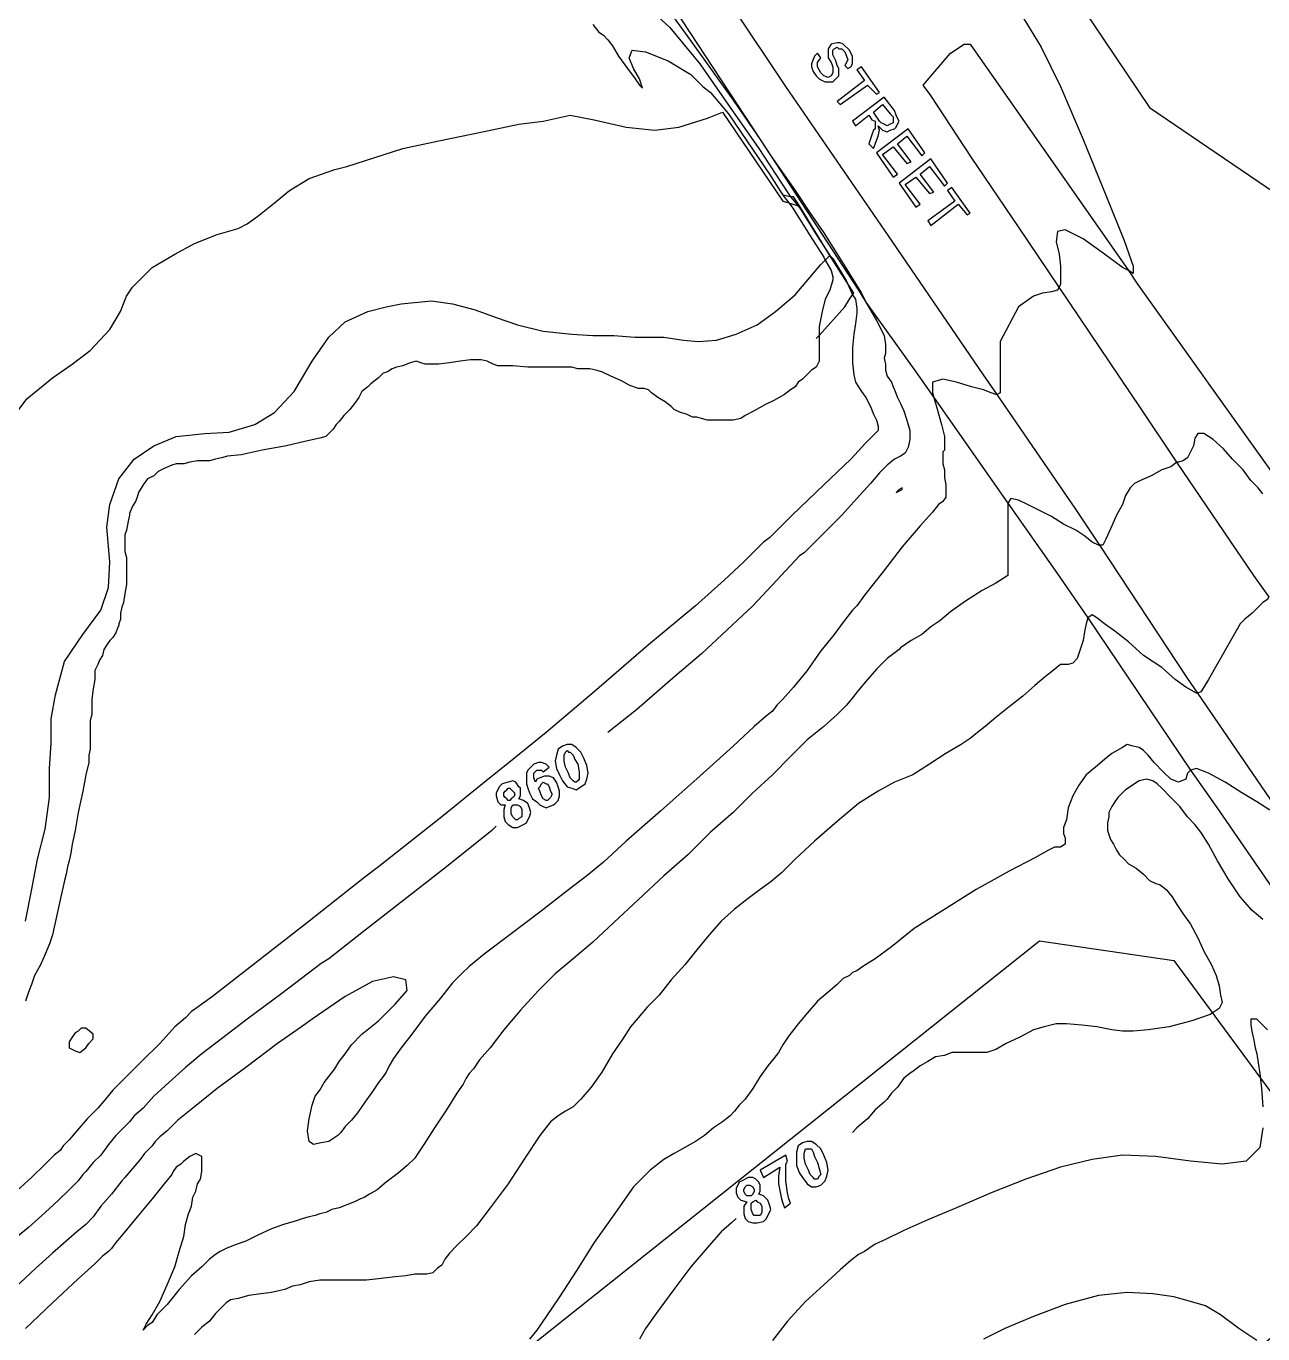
# Model space of a CAD drawing. Header units: feet. Extents: x -3749 to 15459, y 505 to 24761.
# Drawn here: x 6705 to 9983, y 10931 to 14397 of the extents above; entities that cross this region are included whole.
import ezdxf

# ---------------------------------------------------------------- set-up
doc = ezdxf.new("R2010")
doc.units = ezdxf.units.FT
for name, color, linetype in [('Buildings', 2, 'CONTINUOUS'), ('Streets', 4, 'CONTINUOUS'), ('Topo', 7, 'CONTINUOUS'), ('Topo Lines', 6, 'CONTINUOUS'), ('Water', 5, 'CONTINUOUS')]:
    doc.layers.add(name, color=color, linetype=linetype)

msp = doc.modelspace()

# ---------------------------------------------------------------- linework, layer by layer
at = {"layer": 'Buildings'}
for points in [[(8803.2, 14325), (8795.2, 14317), (8791.2, 14309), (8787.2, 14297), (8787.2, 14289), (8791.2, 14277), (8799.2, 14265), (8807.2, 14257), (8815.2, 14253), (8823.2, 14249), (8835.2, 14249), (8843.2, 14249), (8847.2, 14253), (8855.2, 14261), (8859.2, 14265), (8859.2, 14273), (8859.2, 14285), (8855.2, 14293), (8851.2, 14305), (8843.2, 14321), (8843.2, 14329), (8843.2, 14333), (8847.2, 14337), (8855.2, 14341), (8859.2, 14337), (8867.2, 14337), (8875.2, 14329), (8879.2, 14317), (8883.2, 14309), (8879.2, 14301), (8875.2, 14293), (8883.2, 14285), (8891.2, 14289), (8895.2, 14297), (8895.2, 14305), (8895.2, 14317), (8891.2, 14325), (8887.2, 14333), (8871.2, 14349), (8863.2, 14353), (8855.2, 14353), (8839.2, 14349), (8831.2, 14337), (8831.2, 14321), (8831.2, 14313), (8839.2, 14301), (8843.2, 14289), (8843.2, 14285), (8843.2, 14273), (8839.2, 14265), (8831.2, 14261), (8819.2, 14265), (8811.2, 14273), (8803.2, 14289), (8803.2, 14297), (8803.2, 14301), (8811.2, 14313), (8803.2, 14325)], [(8855.2, 14197), (8863.2, 14189), (8935.2, 14241), (8959.2, 14217), (8967.2, 14221), (8919.2, 14289), (8907.2, 14281), (8927.2, 14253), (8855.2, 14197)], [(8895.2, 14145), (8903.2, 14133), (8939.2, 14161), (8947.2, 14149), (8955.2, 14145), (8955.2, 14137), (8955.2, 14125), (8951.2, 14121), (8947.2, 14109), (8939.2, 14085), (8951.2, 14073), (8963.2, 14105), (8967.2, 14121), (8963.2, 14133), (8975.2, 14121), (8987.2, 14117), (8995.2, 14121), (9007.2, 14125), (9011.2, 14129), (9015.2, 14137), (9019.2, 14145), (9015.2, 14153), (9011.2, 14161), (9007.2, 14173), (8979.2, 14209), (8895.2, 14145)], [(8951.2, 14169), (8975.2, 14189), (8995.2, 14165), (9003.2, 14157), (9003.2, 14149), (9003.2, 14141), (8995.2, 14137), (8987.2, 14133), (8979.2, 14137), (8971.2, 14141), (8967.2, 14145), (8951.2, 14169)], [(8959.2, 14061), (9003.2, 13997), (9015.2, 14005), (8975.2, 14057), (9003.2, 14077), (9039.2, 14033), (9051.2, 14037), (9015.2, 14085), (9039.2, 14105), (9079.2, 14053), (9087.2, 14061), (9043.2, 14125), (8959.2, 14061)], [(9019.2, 13981), (9063.2, 13917), (9075.2, 13925), (9035.2, 13977), (9063.2, 13997), (9099.2, 13953), (9111.2, 13957), (9075.2, 14005), (9099.2, 14025), (9139.2, 13973), (9147.2, 13981), (9103.2, 14045), (9019.2, 13981)], [(9095.2, 13881), (9103.2, 13869), (9175.2, 13925), (9199.2, 13897), (9207.2, 13901), (9159.2, 13969), (9147.2, 13961), (9167.2, 13933), (9095.2, 13881)], [(8711.2, 13949), (8711.2, 13953)], [(8731.2, 13945), (8711.2, 13949)], [(8755.2, 13921), (8739.2, 13945), (8731.2, 13945)], [(8895.2, 13685), (8899.2, 13689), (8835.2, 13789), (8755.2, 13921)], [(8835.2, 13789), (8755.2, 13921)], [(8799.2, 13569), (8807.2, 13577), (8875.2, 13653), (8887.2, 13673)], [(8807.2, 13577), (8875.2, 13653), (8887.2, 13673), (8895.2, 13685)], [(8887.2, 13673), (8895.2, 13685)], [(8127.2, 12397), (8139.2, 12381), (8151.2, 12377), (8163.2, 12373), (8175.2, 12381), (8187.2, 12389), (8191.2, 12401), (8195.2, 12417), (8191.2, 12437), (8183.2, 12457), (8175.2, 12473), (8163.2, 12485), (8151.2, 12493), (8139.2, 12493), (8127.2, 12489), (8115.2, 12481), (8111.2, 12465), (8107.2, 12449), (8111.2, 12429), (8119.2, 12413), (8127.2, 12397)], [(8091.2, 12433), (8083.2, 12441), (8071.2, 12445), (8063.2, 12445), (8051.2, 12441), (8043.2, 12433), (8035.2, 12425), (8031.2, 12417), (8031.2, 12405), (8031.2, 12389), (8035.2, 12377), (8039.2, 12365), (8047.2, 12349), (8059.2, 12341), (8067.2, 12333), (8075.2, 12329), (8083.2, 12325), (8091.2, 12329), (8103.2, 12333), (8107.2, 12337), (8115.2, 12345), (8119.2, 12357), (8119.2, 12369), (8115.2, 12381), (8111.2, 12393), (8103.2, 12405), (8091.2, 12409), (8079.2, 12409), (8067.2, 12405), (8059.2, 12401), (8055.2, 12393), (8051.2, 12405), (8051.2, 12417), (8059.2, 12425), (8067.2, 12425), (8071.2, 12425), (8075.2, 12421), (8091.2, 12433)], [(8147.2, 12405), (8143.2, 12417), (8135.2, 12433), (8131.2, 12449), (8131.2, 12465), (8135.2, 12473), (8139.2, 12477), (8143.2, 12473), (8147.2, 12473), (8155.2, 12465), (8159.2, 12453), (8167.2, 12441), (8171.2, 12421), (8171.2, 12405), (8171.2, 12401), (8167.2, 12397), (8163.2, 12393), (8159.2, 12393), (8155.2, 12397), (8147.2, 12405)], [(7975.2, 12333), (7971.2, 12321), (7971.2, 12309), (7971.2, 12301), (7975.2, 12289), (7983.2, 12281), (7995.2, 12273), (8007.2, 12273), (8023.2, 12281), (8031.2, 12285), (8035.2, 12293), (8039.2, 12301), (8043.2, 12313), (8039.2, 12325), (8035.2, 12337), (8023.2, 12345), (8011.2, 12349), (8015.2, 12357), (8015.2, 12369), (8015.2, 12377), (8011.2, 12381), (8003.2, 12393), (7995.2, 12397), (7983.2, 12393), (7967.2, 12389), (7959.2, 12381), (7955.2, 12373), (7951.2, 12365), (7951.2, 12357), (7955.2, 12341), (7963.2, 12333), (7975.2, 12333)], [(7975.2, 12353), (7971.2, 12357), (7971.2, 12365), (7975.2, 12369), (7979.2, 12373), (7983.2, 12377), (7987.2, 12377), (7995.2, 12369), (7999.2, 12365), (7999.2, 12357), (7995.2, 12353), (7991.2, 12349), (7987.2, 12345), (7983.2, 12345), (7979.2, 12349), (7975.2, 12353)], [(8071.2, 12357), (8067.2, 12369), (8063.2, 12377), (8067.2, 12381), (8071.2, 12389), (8075.2, 12393), (8083.2, 12389), (8087.2, 12389), (8091.2, 12381), (8095.2, 12369), (8099.2, 12361), (8095.2, 12353), (8091.2, 12349), (8087.2, 12345), (8083.2, 12345), (8075.2, 12349), (8071.2, 12357)], [(7995.2, 12301), (7991.2, 12309), (7991.2, 12321), (7991.2, 12325), (7995.2, 12333), (8003.2, 12333), (8007.2, 12333), (8015.2, 12329), (8019.2, 12321), (8019.2, 12309), (8019.2, 12301), (8011.2, 12297), (8007.2, 12293), (8003.2, 12293), (7999.2, 12297), (7995.2, 12301)], [(6339.2, 9309.1), (7815.2, 10445), (7743.2, 10661), (9391.2, 11973), (9747.2, 11921), (10147.2, 11377), (10139.2, 11029), (8467.2, 9673.1), (8547.2, 9577.1), (7027.2, 8345.1), (6955.2, 8429.1), (5379.2, 7153.1)], [(8763.2, 11345), (8775.2, 11329), (8787.2, 11321), (8799.2, 11321), (8811.2, 11325), (8823.2, 11337), (8827.2, 11349), (8831.2, 11365), (8827.2, 11385), (8819.2, 11405), (8811.2, 11421), (8799.2, 11433), (8787.2, 11441), (8775.2, 11441), (8763.2, 11437), (8751.2, 11429), (8747.2, 11413), (8747.2, 11397), (8747.2, 11377), (8755.2, 11357), (8763.2, 11345)], [(8659.2, 11345), (8703.2, 11373), (8699.2, 11349), (8699.2, 11329), (8707.2, 11289), (8711.2, 11277), (8715.2, 11265), (8731.2, 11277), (8727.2, 11289), (8723.2, 11305), (8719.2, 11337), (8719.2, 11365), (8719.2, 11381), (8723.2, 11389), (8719.2, 11405), (8651.2, 11365), (8659.2, 11345)], [(8783.2, 11353), (8779.2, 11365), (8771.2, 11381), (8767.2, 11397), (8767.2, 11409), (8771.2, 11421), (8775.2, 11421), (8779.2, 11421), (8787.2, 11421), (8791.2, 11413), (8795.2, 11401), (8803.2, 11385), (8807.2, 11369), (8811.2, 11353), (8807.2, 11349), (8803.2, 11341), (8799.2, 11341), (8795.2, 11341), (8791.2, 11345), (8783.2, 11353)], [(8615.2, 11281), (8607.2, 11269), (8607.2, 11261), (8607.2, 11249), (8611.2, 11237), (8619.2, 11229), (8631.2, 11225), (8643.2, 11225), (8659.2, 11229), (8667.2, 11237), (8671.2, 11245), (8675.2, 11253), (8679.2, 11261), (8675.2, 11273), (8671.2, 11285), (8659.2, 11297), (8647.2, 11301), (8651.2, 11309), (8651.2, 11317), (8651.2, 11325), (8647.2, 11333), (8639.2, 11341), (8631.2, 11345), (8619.2, 11345), (8603.2, 11337), (8595.2, 11333), (8591.2, 11325), (8587.2, 11317), (8587.2, 11305), (8591.2, 11293), (8599.2, 11285), (8615.2, 11281)], [(8611.2, 11301), (8607.2, 11309), (8607.2, 11313), (8611.2, 11321), (8615.2, 11325), (8619.2, 11325), (8623.2, 11325), (8631.2, 11321), (8635.2, 11313), (8635.2, 11309), (8631.2, 11301), (8627.2, 11297), (8623.2, 11297), (8619.2, 11297), (8615.2, 11297), (8611.2, 11301)], [(8631.2, 11249), (8627.2, 11261), (8627.2, 11269), (8627.2, 11277), (8631.2, 11281), (8639.2, 11285), (8643.2, 11281), (8651.2, 11277), (8655.2, 11269), (8655.2, 11261), (8655.2, 11253), (8651.2, 11245), (8643.2, 11245), (8639.2, 11245), (8635.2, 11245), (8631.2, 11249)]]:
    msp.add_lwpolyline(points, dxfattribs=at)
at = {"layer": 'Streets'}
for points in [[(9279.2, 13421), (9243.2, 13473), (8991.2, 13841), (8719.2, 14237), (8431.2, 14669), (8175.2, 15045), (7951.2, 15365), (7767.2, 15633), (7711.2, 15721)], [(7627.2, 15625), (7887.2, 15233), (8235.2, 14729), (8651.2, 14097)], [(9411.2, 14585), (9683.2, 14181), (10343.2, 13733), (10467.2, 13729), (10495.2, 13941), (10627.2, 13929), (10599.2, 13705), (10683.2, 13701), (10719.2, 13925), (11163.2, 13841), (11131.2, 13613), (11183.2, 13609), (11219.2, 13837), (10919.2, 14345), (10847.2, 14449), (10815.2, 14489), (10127.2, 14965), (9971.2, 15065), (9779.2, 15121), (9915.2, 15001), (9779.2, 14797)], [(9083.2, 14241), (9155.2, 14325), (9191.2, 14349), (9207.2, 14349), (9627.2, 13749)], [(9755.2, 13241), (9659.2, 13385), (9443.2, 13705), (9335.2, 13865), (9211.2, 14049), (9103.2, 14213), (9083.2, 14241)], [(8651.2, 14097), (8911.2, 13697), (8931.2, 13665)], [(9627.2, 13749), (9651.2, 13713), (10019.2, 13197), (10067.2, 13153), (10147.2, 13133), (10179.2, 13137), (10255.2, 13165)], [(8931.2, 13665), (9063.2, 13481)], [(9063.2, 13481), (9111.2, 13413)], [(9551.2, 13021), (9487.2, 13117), (9279.2, 13421)], [(9111.2, 13413), (9307.2, 13133)], [(9999.2, 12885), (9959.2, 12941), (9755.2, 13241)], [(9307.2, 13133), (9439.2, 12945), (9519.2, 12829)], [(9811.2, 12629), (9783.2, 12669), (9551.2, 13021)], [(9519.2, 12829), (9791.2, 12425)], [(10035.2, 12301), (9811.2, 12629)], [(9791.2, 12425), (9867.2, 12317), (10027.2, 12085)]]:
    msp.add_lwpolyline(points, dxfattribs=at)
at = {"layer": 'Topo', "color": 4}
for points in [[(8711.2, 13949), (8711.2, 13953)], [(8731.2, 13945), (8711.2, 13949)], [(8755.2, 13921), (8739.2, 13945), (8731.2, 13945)], [(8895.2, 13685), (8899.2, 13689), (8835.2, 13789)], [(8799.2, 13569), (8807.2, 13577)]]:
    msp.add_lwpolyline(points, dxfattribs=at)
at = {"layer": 'Topo Lines'}
for points in [[(8999.2, 14733), (9007.2, 14729), (9031.2, 14709), (9075.2, 14677), (9139.2, 14625), (9215.2, 14561), (9287.2, 14493), (9347.2, 14421), (9395.2, 14341), (9447.2, 14237), (9507.2, 14097), (9567.2, 13949), (9615.2, 13829), (9639.2, 13761), (9639.2, 13741), (9627.2, 13749)], [(8175.2, 14697), (8179.2, 14697), (8195.2, 14685), (8207.2, 14677), (8223.2, 14661), (8235.2, 14649), (8259.2, 14633), (8291.2, 14597), (8355.2, 14513), (8459.2, 14369), (8579.2, 14201), (8651.2, 14097)], [(8359.2, 14441), (8411.2, 14393), (8491.2, 14297), (8571.2, 14181), (8647.2, 14073), (8707.2, 13981), (8731.2, 13945)], [(8207.2, 14401), (8223.2, 14381), (8235.2, 14373), (8247.2, 14361), (8259.2, 14345), (8275.2, 14317), (8299.2, 14285), (8319.2, 14257), (8331.2, 14241), (8339.2, 14233), (8331.2, 14257), (8315.2, 14285), (8303.2, 14313), (8311.2, 14333), (8347.2, 14329), (8407.2, 14305), (8467.2, 14269), (8499.2, 14237)], [(8499.2, 14237), (8519.2, 14221), (8567.2, 14165), (8615.2, 14093), (8675.2, 14005), (8711.2, 13949)], [(8651.2, 14097), (8679.2, 14053), (8743.2, 13961), (8783.2, 13901), (8819.2, 13849), (8867.2, 13773), (8919.2, 13689), (8931.2, 13665)], [(8711.2, 13949), (8727.2, 13929)], [(8731.2, 13945), (8751.2, 13921)], [(8727.2, 13929), (8735.2, 13917), (8783.2, 13841), (8819.2, 13785), (8823.2, 13777)], [(8751.2, 13921), (8759.2, 13909), (8799.2, 13845), (8835.2, 13789)], [(9627.2, 13749), (9611.2, 13757), (9563.2, 13793), (9507.2, 13833), (9459.2, 13857), (9439.2, 13853), (9435.2, 13825), (9443.2, 13793), (9447.2, 13761), (9447.2, 13733), (9447.2, 13713), (9443.2, 13705)], [(8823.2, 13777), (8839.2, 13749), (8843.2, 13733)], [(8835.2, 13789), (8843.2, 13781), (8879.2, 13721), (8895.2, 13685)], [(8843.2, 13733), (8843.2, 13725), (8835.2, 13697), (8823.2, 13673), (8815.2, 13641), (8807.2, 13601), (8807.2, 13577)], [(9443.2, 13705), (9439.2, 13697), (9423.2, 13693), (9399.2, 13689), (9375.2, 13681)], [(8895.2, 13685), (8903.2, 13673), (8907.2, 13649)], [(8931.2, 13665), (8959.2, 13617), (8979.2, 13577), (8983.2, 13553), (8983.2, 13537), (8983.2, 13529)], [(9375.2, 13681), (9335.2, 13653), (9287.2, 13561), (9287.2, 13521), (9287.2, 13473), (9287.2, 13441), (9287.2, 13425), (9279.2, 13421)], [(8907.2, 13649), (8907.2, 13637), (8903.2, 13609), (8899.2, 13581), (8895.2, 13545), (8895.2, 13505), (8899.2, 13473), (8903.2, 13453), (8911.2, 13441), (8919.2, 13429), (8931.2, 13413), (8943.2, 13389), (8951.2, 13369), (8959.2, 13353), (8963.2, 13337), (8963.2, 13325), (8951.2, 13313), (8931.2, 13293), (8891.2, 13249), (8819.2, 13181), (8735.2, 13101), (8675.2, 13041)], [(8807.2, 13577), (8807.2, 13561), (8807.2, 13529), (8807.2, 13509), (8799.2, 13493), (8787.2, 13485), (8771.2, 13469), (8763.2, 13461), (8751.2, 13453), (8743.2, 13441), (8731.2, 13433), (8715.2, 13421), (8687.2, 13405), (8663.2, 13393), (8635.2, 13377), (8611.2, 13365), (8599.2, 13357), (8579.2, 13353), (8563.2, 13353), (8547.2, 13353), (8531.2, 13353), (8511.2, 13353), (8495.2, 13357), (8483.2, 13361), (8471.2, 13361), (8455.2, 13369), (8439.2, 13373), (8423.2, 13381), (8415.2, 13389), (8399.2, 13401), (8379.2, 13413), (8363.2, 13425), (8355.2, 13433), (8343.2, 13437), (8327.2, 13437), (8303.2, 13445), (8283.2, 13457), (8255.2, 13469), (8231.2, 13481), (8215.2, 13485), (8199.2, 13489), (8183.2, 13489), (8167.2, 13489), (8151.2, 13493), (8123.2, 13493), (8083.2, 13493)], [(8983.2, 13529), (8979.2, 13517), (8983.2, 13501), (8983.2, 13485), (8987.2, 13469), (8999.2, 13453), (9003.2, 13441), (9007.2, 13433), (9015.2, 13413), (9023.2, 13397), (9031.2, 13377), (9039.2, 13353), (9047.2, 13325), (9047.2, 13301), (9043.2, 13281), (9035.2, 13265), (9023.2, 13257), (9007.2, 13249), (8987.2, 13233), (8967.2, 13213), (8943.2, 13185), (8907.2, 13145), (8867.2, 13101), (8815.2, 13049), (8767.2, 13001)], [(8083.2, 13493), (8035.2, 13493), (7995.2, 13497), (7967.2, 13497), (7955.2, 13497), (7943.2, 13501), (7927.2, 13509), (7911.2, 13513), (7883.2, 13513), (7855.2, 13509), (7827.2, 13505), (7799.2, 13501), (7783.2, 13501), (7763.2, 13501), (7751.2, 13505), (7739.2, 13509), (7723.2, 13505), (7703.2, 13497), (7687.2, 13493), (7675.2, 13489), (7663.2, 13481), (7651.2, 13477), (7639.2, 13465), (7619.2, 13449), (7611.2, 13441), (7595.2, 13429), (7587.2, 13413), (7575.2, 13397), (7563.2, 13381), (7547.2, 13365), (7535.2, 13349), (7527.2, 13341), (7519.2, 13329), (7511.2, 13321), (7499.2, 13309), (7483.2, 13305), (7447.2, 13297), (7395.2, 13285), (7331.2, 13273), (7275.2, 13261), (7239.2, 13257), (7223.2, 13253), (7207.2, 13249), (7191.2, 13245), (7171.2, 13245), (7159.2, 13245), (7139.2, 13241), (7123.2, 13237), (7103.2, 13237), (7091.2, 13233), (7071.2, 13225), (7055.2, 13217), (7043.2, 13205), (7027.2, 13197), (7015.2, 13181), (7003.2, 13161), (6999.2, 13149), (6995.2, 13137), (6987.2, 13125), (6979.2, 13105), (6979.2, 13101)], [(9279.2, 13421), (9275.2, 13421), (9263.2, 13425), (9243.2, 13433), (9211.2, 13441), (9171.2, 13453), (9135.2, 13461), (9107.2, 13453), (9107.2, 13425), (9111.2, 13413)], [(9111.2, 13413), (9119.2, 13385), (9131.2, 13341), (9139.2, 13309), (9139.2, 13285), (9139.2, 13273)], [(9983.2, 13157), (9971.2, 13173), (9951.2, 13193), (9931.2, 13221), (9903.2, 13249), (9879.2, 13277), (9851.2, 13301), (9827.2, 13317), (9811.2, 13317), (9803.2, 13305), (9799.2, 13285), (9791.2, 13269), (9783.2, 13253), (9771.2, 13245), (9759.2, 13241), (9755.2, 13241)], [(9139.2, 13273), (9135.2, 13269), (9135.2, 13253), (9135.2, 13237), (9139.2, 13221), (9139.2, 13201), (9143.2, 13181), (9143.2, 13165), (9143.2, 13149), (9135.2, 13137), (9123.2, 13129), (9107.2, 13109), (9075.2, 13073), (9027.2, 13017), (8975.2, 12949), (8927.2, 12889), (8907.2, 12861)], [(9755.2, 13241), (9739.2, 13229), (9715.2, 13221), (9687.2, 13205), (9659.2, 13193), (9643.2, 13185), (9631.2, 13173), (9619.2, 13153), (9611.2, 13129), (9595.2, 13101), (9579.2, 13065), (9567.2, 13037), (9559.2, 13021), (9551.2, 13021)], [(9019.2, 13169), (9011.2, 13161), (9027.2, 13169), (9027.2, 13173), (9019.2, 13169)], [(9551.2, 13021), (9547.2, 13021), (9531.2, 13029), (9511.2, 13045), (9487.2, 13061), (9455.2, 13077), (9423.2, 13097), (9391.2, 13113), (9359.2, 13129), (9335.2, 13141), (9315.2, 13145), (9307.2, 13133)], [(9307.2, 13133), (9307.2, 13129), (9307.2, 13113), (9307.2, 13093), (9307.2, 13073), (9307.2, 13049), (9307.2, 13021), (9307.2, 13017)], [(6979.2, 13101), (6975.2, 13085), (6971.2, 13061), (6967.2, 13049), (6967.2, 13033), (6967.2, 13021), (6967.2, 13005), (6971.2, 12989), (6971.2, 12973), (6971.2, 12957), (6971.2, 12941), (6971.2, 12929), (6971.2, 12917), (6967.2, 12893), (6963.2, 12869), (6959.2, 12857), (6955.2, 12841), (6955.2, 12825), (6951.2, 12813), (6951.2, 12809)], [(8675.2, 13041), (8659.2, 13029), (8607.2, 12977), (8555.2, 12929), (8479.2, 12861), (8355.2, 12757), (8211.2, 12633), (8083.2, 12525), (7995.2, 12453), (7915.2, 12389), (7807.2, 12301), (7639.2, 12169), (7603.2, 12141)], [(8767.2, 13001), (8755.2, 12993), (8695.2, 12929), (8631.2, 12861), (8563.2, 12797), (8495.2, 12733), (8419.2, 12669), (8323.2, 12585), (8247.2, 12525)], [(9307.2, 13017), (9307.2, 12993), (9307.2, 12969), (9307.2, 12953), (9307.2, 12941), (9295.2, 12933), (9275.2, 12921), (9239.2, 12901), (9195.2, 12873), (9155.2, 12845), (9127.2, 12821), (9103.2, 12805), (9079.2, 12785), (9051.2, 12769), (9023.2, 12749)], [(8907.2, 12861), (8895.2, 12849), (8871.2, 12817), (8847.2, 12785), (8811.2, 12741), (8775.2, 12689), (8739.2, 12645)], [(9999.2, 12885), (9995.2, 12877), (9983.2, 12869), (9971.2, 12857), (9955.2, 12841), (9935.2, 12825), (9923.2, 12813)], [(9519.2, 12829), (9515.2, 12813), (9511.2, 12797), (9507.2, 12769), (9499.2, 12745), (9491.2, 12721), (9479.2, 12709), (9467.2, 12705), (9447.2, 12705), (9427.2, 12689), (9407.2, 12673), (9379.2, 12649), (9347.2, 12621), (9311.2, 12593), (9275.2, 12565), (9247.2, 12541), (9227.2, 12525), (9207.2, 12509), (9183.2, 12493), (9143.2, 12469), (9099.2, 12441), (9055.2, 12413), (9007.2, 12393), (8963.2, 12369), (8911.2, 12337), (8855.2, 12289), (8795.2, 12237), (8743.2, 12189), (8707.2, 12153), (8679.2, 12129), (8651.2, 12109), (8619.2, 12085), (8583.2, 12057), (8547.2, 12025), (8515.2, 11989), (8483.2, 11949), (8451.2, 11909), (8415.2, 11869), (8383.2, 11829), (8351.2, 11797), (8327.2, 11769), (8307.2, 11745), (8287.2, 11713), (8259.2, 11673), (8231.2, 11625), (8203.2, 11585), (8175.2, 11553), (8155.2, 11533), (8135.2, 11521), (8115.2, 11509), (8095.2, 11493), (8067.2, 11457), (8027.2, 11397), (7983.2, 11329), (7935.2, 11265), (7899.2, 11217), (7871.2, 11189), (7847.2, 11165), (7827.2, 11145), (7815.2, 11129), (7807.2, 11113), (7795.2, 11105), (7783.2, 11093), (7767.2, 11089), (7747.2, 11089), (7735.2, 11089), (7711.2, 11085), (7675.2, 11081), (7639.2, 11077), (7607.2, 11073), (7587.2, 11073), (7571.2, 11073), (7559.2, 11073)], [(9811.2, 12629), (9807.2, 12629), (9779.2, 12645), (9751.2, 12665), (9715.2, 12697), (9667.2, 12729), (9627.2, 12765), (9591.2, 12793), (9563.2, 12813), (9543.2, 12829), (9531.2, 12837), (9519.2, 12829), (9519.2, 12829)], [(6951.2, 12809), (6947.2, 12801), (6943.2, 12789), (6935.2, 12777), (6927.2, 12769), (6919.2, 12757), (6911.2, 12745), (6907.2, 12729), (6899.2, 12717), (6895.2, 12705), (6887.2, 12689), (6887.2, 12665), (6883.2, 12641), (6879.2, 12613), (6879.2, 12589), (6879.2, 12573), (6875.2, 12557), (6875.2, 12537), (6875.2, 12513), (6875.2, 12493)], [(9923.2, 12813), (9839.2, 12665), (9827.2, 12645), (9819.2, 12633), (9811.2, 12629)], [(9023.2, 12749), (9019.2, 12745), (8987.2, 12721), (8959.2, 12693), (8935.2, 12665), (8911.2, 12637), (8895.2, 12617), (8879.2, 12597), (8855.2, 12573), (8819.2, 12541), (8775.2, 12505), (8731.2, 12461), (8683.2, 12413), (8631.2, 12365), (8579.2, 12313), (8519.2, 12261), (8459.2, 12201), (8395.2, 12145), (8327.2, 12081), (8263.2, 12021), (8207.2, 11969), (8155.2, 11925), (8107.2, 11885), (8063.2, 11841), (8015.2, 11789), (7971.2, 11737), (7935.2, 11689), (7907.2, 11657), (7891.2, 11633), (7879.2, 11621), (7871.2, 11609), (7863.2, 11593)], [(8739.2, 12645), (8711.2, 12613), (8695.2, 12597), (8683.2, 12581), (8667.2, 12569), (8635.2, 12541), (8579.2, 12489), (8491.2, 12409), (8387.2, 12317), (8295.2, 12237), (8235.2, 12181), (8191.2, 12145), (8139.2, 12105), (8067.2, 12049), (7987.2, 11989), (7919.2, 11937), (7879.2, 11905), (7859.2, 11885), (7835.2, 11861), (7803.2, 11821), (7763.2, 11773), (7727.2, 11725), (7699.2, 11689), (7679.2, 11661), (7667.2, 11641), (7659.2, 11625), (7651.2, 11613), (7639.2, 11597), (7623.2, 11573), (7603.2, 11545), (7583.2, 11517), (7567.2, 11497), (7551.2, 11481), (7539.2, 11465), (7531.2, 11457), (7507.2, 11441), (7487.2, 11437), (7467.2, 11433), (7455.2, 11441), (7451.2, 11469), (7455.2, 11501), (7463.2, 11537), (7471.2, 11561), (7483.2, 11577), (7495.2, 11597), (7507.2, 11613), (7523.2, 11633), (7535.2, 11653), (7551.2, 11673), (7567.2, 11697), (7595.2, 11725), (7639.2, 11761), (7683.2, 11805), (7715.2, 11841), (7711.2, 11869), (7679.2, 11877), (7623.2, 11865), (7551.2, 11825), (7463.2, 11765), (7435.2, 11745)], [(6875.2, 12493), (6875.2, 12481), (6871.2, 12465), (6871.2, 12445), (6863.2, 12413), (6855.2, 12369), (6843.2, 12313), (6835.2, 12265), (6827.2, 12229), (6823.2, 12205), (6819.2, 12185), (6815.2, 12169), (6811.2, 12149), (6807.2, 12133), (6803.2, 12117), (6799.2, 12097), (6795.2, 12081), (6791.2, 12061), (6787.2, 12045), (6783.2, 12025), (6779.2, 12009), (6775.2, 11989), (6767.2, 11965), (6755.2, 11937), (6743.2, 11909), (6727.2, 11881), (6719.2, 11857), (6711.2, 11837), (6703.2, 11813)], [(9791.2, 12425), (9783.2, 12417), (9779.2, 12401), (9759.2, 12393), (9739.2, 12401), (9719.2, 12421), (9695.2, 12445), (9679.2, 12465), (9667.2, 12477), (9655.2, 12485), (9639.2, 12489), (9623.2, 12493), (9611.2, 12485), (9603.2, 12481), (9583.2, 12469), (9563.2, 12453), (9539.2, 12433), (9515.2, 12413), (9495.2, 12385), (9479.2, 12357), (9467.2, 12325), (9463.2, 12293), (9455.2, 12273), (9455.2, 12257), (9459.2, 12245), (9459.2, 12229), (9447.2, 12221), (9431.2, 12221), (9415.2, 12213), (9379.2, 12193), (9311.2, 12157), (9223.2, 12109), (9135.2, 12053), (9059.2, 12005), (8999.2, 11957), (8955.2, 11925), (8923.2, 11905), (8907.2, 11893), (8895.2, 11889), (8887.2, 11881), (8871.2, 11873), (8855.2, 11857), (8831.2, 11837), (8803.2, 11813), (8775.2, 11781), (8751.2, 11753), (8727.2, 11721), (8711.2, 11697), (8699.2, 11677), (8687.2, 11661), (8671.2, 11641), (8651.2, 11613), (8631.2, 11581), (8611.2, 11553), (8595.2, 11537), (8583.2, 11521), (8571.2, 11509)], [(10035.2, 12301), (10023.2, 12309), (9999.2, 12321), (9967.2, 12341), (9927.2, 12365), (9883.2, 12393), (9839.2, 12417), (9807.2, 12429), (9791.2, 12425)], [(9983.2, 12029), (9955.2, 12053), (9923.2, 12089), (9891.2, 12137), (9863.2, 12185), (9839.2, 12229), (9819.2, 12261), (9803.2, 12281), (9783.2, 12301), (9763.2, 12329), (9739.2, 12353), (9715.2, 12377), (9703.2, 12389), (9691.2, 12397), (9675.2, 12401), (9655.2, 12397), (9643.2, 12389), (9631.2, 12381), (9619.2, 12373), (9611.2, 12365), (9599.2, 12353), (9591.2, 12341), (9583.2, 12329), (9575.2, 12313), (9575.2, 12301), (9571.2, 12285), (9571.2, 12265), (9579.2, 12241), (9587.2, 12229), (9595.2, 12213), (9603.2, 12201), (9615.2, 12189), (9627.2, 12177), (9647.2, 12165), (9667.2, 12149), (9683.2, 12133), (9699.2, 12125), (9711.2, 12121), (9727.2, 12109), (9743.2, 12089), (9755.2, 12069), (9771.2, 12045), (9791.2, 12017), (9811.2, 11981)], [(7951.2, 12277), (7939.2, 12265), (7819.2, 12169), (7707.2, 12081), (7599.2, 11997), (7507.2, 11925)], [(7603.2, 12141), (7451.2, 12021), (7291.2, 11897), (7199.2, 11825), (7155.2, 11793), (7143.2, 11785), (7127.2, 11769), (7099.2, 11745), (7059.2, 11701), (7011.2, 11653), (6967.2, 11609), (6935.2, 11577), (6915.2, 11553), (6895.2, 11529), (6867.2, 11501), (6839.2, 11469), (6819.2, 11445), (6803.2, 11429), (6795.2, 11417), (6779.2, 11405), (6755.2, 11381), (6719.2, 11345), (6671.2, 11301)], [(9811.2, 11981), (9827.2, 11945), (9847.2, 11909), (9859.2, 11881), (9867.2, 11853), (9871.2, 11829), (9875.2, 11809), (9867.2, 11793), (9843.2, 11777), (9795.2, 11761), (9735.2, 11745), (9679.2, 11737), (9639.2, 11733), (9611.2, 11733), (9583.2, 11737), (9543.2, 11745), (9503.2, 11749), (9463.2, 11753), (9435.2, 11753), (9403.2, 11745), (9375.2, 11737), (9339.2, 11717), (9303.2, 11701), (9275.2, 11685), (9251.2, 11677), (9235.2, 11677), (9219.2, 11677), (9199.2, 11677), (9179.2, 11677), (9159.2, 11677), (9139.2, 11669), (9115.2, 11665), (9095.2, 11653), (9075.2, 11641), (9059.2, 11629), (9047.2, 11621), (9031.2, 11609), (9015.2, 11585), (8999.2, 11569), (8987.2, 11553), (8979.2, 11545), (8955.2, 11525), (8935.2, 11501), (8907.2, 11477), (8895.2, 11465)], [(7507.2, 11925), (7487.2, 11913), (7383.2, 11833), (7291.2, 11765), (7223.2, 11713), (7171.2, 11673), (7127.2, 11637), (7083.2, 11597), (7043.2, 11561), (7015.2, 11529), (6991.2, 11509), (6979.2, 11493), (6963.2, 11477), (6943.2, 11457), (6923.2, 11433), (6903.2, 11405), (6883.2, 11385), (6863.2, 11361), (6855.2, 11353)], [(9995.2, 11737), (9979.2, 11753), (9967.2, 11765), (9951.2, 11765), (9951.2, 11749), (9955.2, 11729), (9959.2, 11709), (9963.2, 11689), (9967.2, 11673), (9971.2, 11649), (9975.2, 11621), (9979.2, 11581), (9983.2, 11533)], [(6843.2, 11733), (6835.2, 11729), (6827.2, 11717), (6819.2, 11705), (6819.2, 11689), (6835.2, 11681), (6847.2, 11677), (6863.2, 11689), (6871.2, 11701), (6883.2, 11713), (6883.2, 11725), (6863.2, 11741), (6851.2, 11741), (6843.2, 11733)], [(7435.2, 11745), (7371.2, 11701), (7287.2, 11637), (7211.2, 11581), (7151.2, 11533), (7107.2, 11497), (7079.2, 11469), (7059.2, 11453), (7047.2, 11441), (7039.2, 11429), (7019.2, 11409), (7007.2, 11393), (6987.2, 11369), (6967.2, 11345)], [(7863.2, 11593), (7847.2, 11569), (7819.2, 11525), (7787.2, 11477), (7759.2, 11433), (7743.2, 11409), (7735.2, 11397), (7715.2, 11377), (7691.2, 11357), (7659.2, 11333), (7635.2, 11313), (7615.2, 11301), (7603.2, 11293), (7591.2, 11289), (7575.2, 11281), (7555.2, 11273), (7535.2, 11265), (7515.2, 11261), (7499.2, 11253), (7483.2, 11249), (7471.2, 11245), (7455.2, 11241), (7439.2, 11237), (7415.2, 11229), (7387.2, 11221), (7355.2, 11209), (7319.2, 11193), (7287.2, 11177), (7255.2, 11165), (7235.2, 11157), (7219.2, 11149), (7207.2, 11141), (7191.2, 11129), (7171.2, 11109), (7143.2, 11085), (7111.2, 11049), (7079.2, 11009), (7051.2, 10981), (7039.2, 10961), (7027.2, 10953), (7015.2, 10941), (7023.2, 10957), (7039.2, 10981), (7059.2, 11017), (7079.2, 11061), (7099.2, 11109), (7111.2, 11149), (7123.2, 11189), (7127.2, 11221), (7135.2, 11249), (7143.2, 11269), (7147.2, 11293), (7155.2, 11309), (7159.2, 11329), (7167.2, 11341), (7171.2, 11361), (7171.2, 11373)], [(8571.2, 11509), (8551.2, 11493), (8527.2, 11477), (8503.2, 11457), (8479.2, 11441), (8451.2, 11425), (8423.2, 11409), (8395.2, 11393), (8359.2, 11365), (8315.2, 11321), (8267.2, 11253), (8211.2, 11173), (8163.2, 11097), (8119.2, 11029), (8083.2, 10977), (8059.2, 10941), (8039.2, 10917)], [(9983.2, 11477), (9975.2, 11425), (9939.2, 11389), (9875.2, 11381), (9791.2, 11389), (9699.2, 11401), (9611.2, 11405), (9531.2, 11393), (9447.2, 11373), (9355.2, 11341), (9263.2, 11305), (9171.2, 11265), (9095.2, 11233), (9031.2, 11205), (8983.2, 11181), (8955.2, 11169), (8939.2, 11157), (8927.2, 11149), (8911.2, 11141), (8891.2, 11125), (8863.2, 11101), (8819.2, 11061), (8771.2, 11017), (8723.2, 10965), (8683.2, 10913)], [(7171.2, 11373), (7171.2, 11389), (7171.2, 11401), (7155.2, 11409), (7139.2, 11401), (7123.2, 11389), (7115.2, 11381), (7103.2, 11373), (7095.2, 11361)], [(6855.2, 11353), (6843.2, 11337), (6819.2, 11313), (6791.2, 11285), (6755.2, 11253), (6711.2, 11213), (6663.2, 11173), (6619.2, 11133), (6575.2, 11097), (6539.2, 11061), (6503.2, 11029), (6463.2, 10997), (6423.2, 10969), (6391.2, 10945), (6371.2, 10929), (6355.2, 10921), (6343.2, 10913), (6327.2, 10905), (6307.2, 10897), (6287.2, 10885)], [(6967.2, 11345), (6959.2, 11337), (6931.2, 11301), (6903.2, 11269), (6883.2, 11241), (6863.2, 11221), (6839.2, 11201), (6811.2, 11177), (6775.2, 11145), (6731.2, 11105), (6675.2, 11053)], [(7095.2, 11361), (7091.2, 11353), (7071.2, 11329), (7039.2, 11289), (6999.2, 11241), (6967.2, 11201), (6943.2, 11173), (6931.2, 11157), (6923.2, 11149), (6907.2, 11137), (6887.2, 11117), (6843.2, 11077), (6775.2, 11013), (6703.2, 10945)], [(8587.2, 11237), (8575.2, 11225), (8547.2, 11201), (8515.2, 11165), (8467.2, 11109), (8419.2, 11045), (8375.2, 10985), (8347.2, 10945), (8331.2, 10917)], [(7559.2, 11073), (7535.2, 11073), (7511.2, 11073), (7483.2, 11073), (7455.2, 11069), (7431.2, 11061), (7411.2, 11057), (7391.2, 11049), (7375.2, 11045), (7355.2, 11041), (7327.2, 11037), (7295.2, 11033), (7267.2, 11025), (7247.2, 11021), (7235.2, 11013), (7223.2, 11001), (7207.2, 10985), (7191.2, 10965), (7171.2, 10949), (7151.2, 10929)], [(9967.2, 10913), (9919.2, 10945), (9871.2, 10981), (9831.2, 11005), (9791.2, 11017), (9747.2, 11029), (9691.2, 11037), (9623.2, 11041), (9547.2, 11033), (9459.2, 11009), (9375.2, 10977), (9299.2, 10945), (9243.2, 10917)]]:
    msp.add_lwpolyline(points, dxfattribs=at)
at = {"layer": 'Water'}
for points in [[(6671.2, 13361), (6707.2, 13409), (6775.2, 13465), (6827.2, 13501), (6875.2, 13537), (6927.2, 13593), (6955.2, 13641), (6971.2, 13681), (6987.2, 13705), (7039.2, 13757), (7099.2, 13793), (7151.2, 13821), (7211.2, 13845), (7267.2, 13861), (7291.2, 13873), (7319.2, 13893), (7363.2, 13929), (7403.2, 13961), (7455.2, 13993), (7523.2, 14017), (7555.2, 14025), (7703.2, 14073), (7799.2, 14093), (7915.2, 14117), (8011.2, 14137), (8075.2, 14145), (8147.2, 14161), (8211.2, 14149), (8295.2, 14129), (8371.2, 14121), (8435.2, 14129), (8511.2, 14153), (8551.2, 14169), (8711.2, 13933), (8727.2, 13929)], [(8727.2, 13929), (8751.2, 13921)], [(8751.2, 13921), (8755.2, 13921)], [(6703.2, 12025), (6719.2, 12105), (6735.2, 12189), (6755.2, 12269), (6767.2, 12353), (6767.2, 12429), (6771.2, 12497), (6771.2, 12561), (6783.2, 12625), (6807.2, 12713), (6855.2, 12785), (6903.2, 12849), (6923.2, 12909), (6927.2, 12977), (6919.2, 13069), (6927.2, 13129), (6951.2, 13197), (6991.2, 13249), (7043.2, 13285), (7103.2, 13309), (7179.2, 13317), (7243.2, 13321), (7311.2, 13341), (7363.2, 13373), (7415.2, 13429), (7435.2, 13461), (7463.2, 13509), (7507.2, 13573), (7551.2, 13613), (7611.2, 13641), (7659.2, 13653), (7699.2, 13661), (7779.2, 13669), (7835.2, 13661), (7895.2, 13645), (7951.2, 13625), (8007.2, 13605), (8075.2, 13589), (8151.2, 13581), (8207.2, 13577), (8263.2, 13577), (8319.2, 13573), (8351.2, 13573), (8395.2, 13573), (8447.2, 13565), (8487.2, 13561), (8535.2, 13565), (8587.2, 13581), (8643.2, 13605), (8691.2, 13641), (8743.2, 13685), (8811.2, 13765), (8823.2, 13777)], [(8823.2, 13777), (8835.2, 13789), (8835.2, 13789)]]:
    msp.add_lwpolyline(points, dxfattribs=at)

doc.saveas('drawing.dxf')
